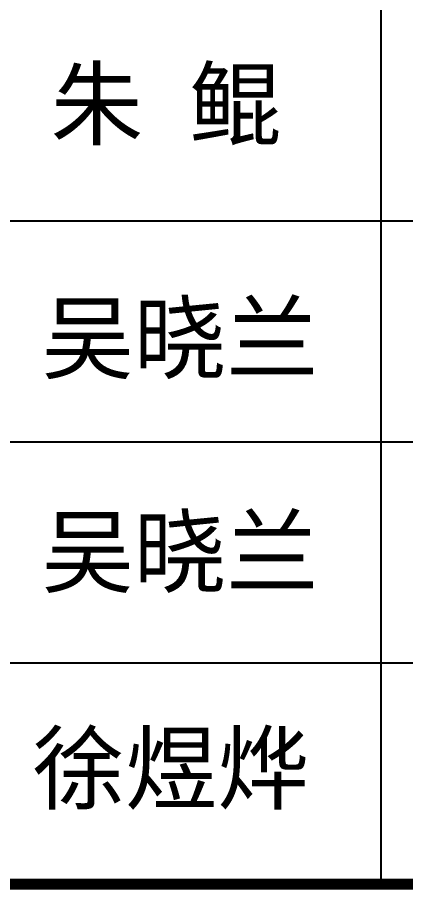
# Model space of a CAD drawing. Extents: x 1728470 to 1835391, y -157368 to 197905.
# Drawn here: x 1798326 to 1800081, y 173144 to 177089 of the extents above; entities that cross this region are included whole.
import ezdxf

# ---------------------------------------------------------------- set-up
doc = ezdxf.new("R2010")
doc.units = 0
doc.header["$LTSCALE"] = 1000
doc.header["$MEASUREMENT"] = 0
for name, color, linetype in [('PP-PM-TK', 7, 'CONTINUOUS'), ('PUB_TITLE', 4, 'CONTINUOUS'), ('签名', 255, 'CONTINUOUS')]:
    doc.layers.add(name, color=color, linetype=linetype)
doc.styles.add('-黑体', font='simhei.ttf', dxfattribs={"width": 0.8})

msp = doc.modelspace()

# ---------------------------------------------------------------- linework, layer by layer
at = {"layer": 'PP-PM-TK', "color": 4, "const_width": 20}
msp.add_lwpolyline([(1796269.8, 173168.8), (1801769.8, 173168.8)], dxfattribs=at)
at = {"layer": 'PUB_TITLE', "color": 4}
for p, q in [((1799969.7, 173168.8), (1799969.7, 180168.8)), ((1796269.8, 176168.8), (1801769.8, 176168.8)), ((1796269.8, 175168.8), (1801769.8, 175168.8)), ((1796269.8, 174168.8), (1801769.8, 174168.8)), ((1796269.8, 173168.8), (1801769.8, 173168.8))]:
    msp.add_line(p, q, dxfattribs=at)
at = {"layer": 'PUB_TITLE', "color": 4, "const_width": 50}
msp.add_lwpolyline([(1796269.8, 173168.8), (1801769.8, 173168.8)], dxfattribs=at)

# ---------------------------------------------------------------- texts
at = {"layer": '签名', "linetype": 'CONTINUOUS', "style": '-黑体'}
for s, p in [('朱 鲲', (1798475.9, 176544.3)), ('吴晓兰', (1798435.3, 175486.2)), ('吴晓兰', (1798435.3, 174519.1)), ('徐煜烨', (1798394.4, 173539.4))]:
    msp.add_text(s, height=306, dxfattribs=at).set_placement(p)

doc.saveas('drawing.dxf')
